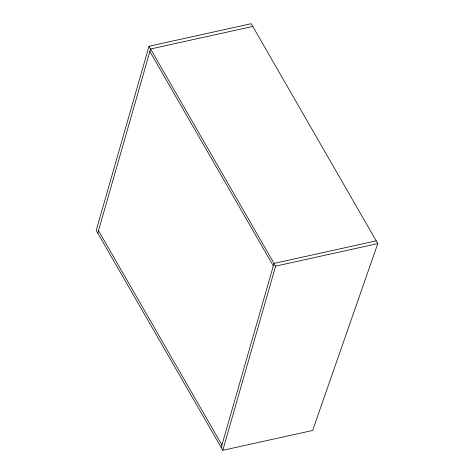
<?xml version="1.0" encoding="UTF-8"?>
<svg xmlns="http://www.w3.org/2000/svg" width="474" height="474" viewBox="0 0 474 474"><rect width="100%" height="100%" fill="white"/><g stroke="black" fill="none" stroke-linecap="round" stroke-linejoin="round"><path stroke-width="0.71" d="M149.008 46.256L96.204 230.417L222.798 450.3L312.639 430.469L377.796 243.583L251.202 23.7L149.008 46.256L275.607 266.139L222.798 450.3M97.78 233.155L150.584 48.994L252.778 26.437M221.222 447.563L274.031 263.402L376.22 240.845M275.607 266.139L377.796 243.583M149.867 51.506L273.308 265.914M98.497 230.642L221.945 445.05"/></g></svg>
